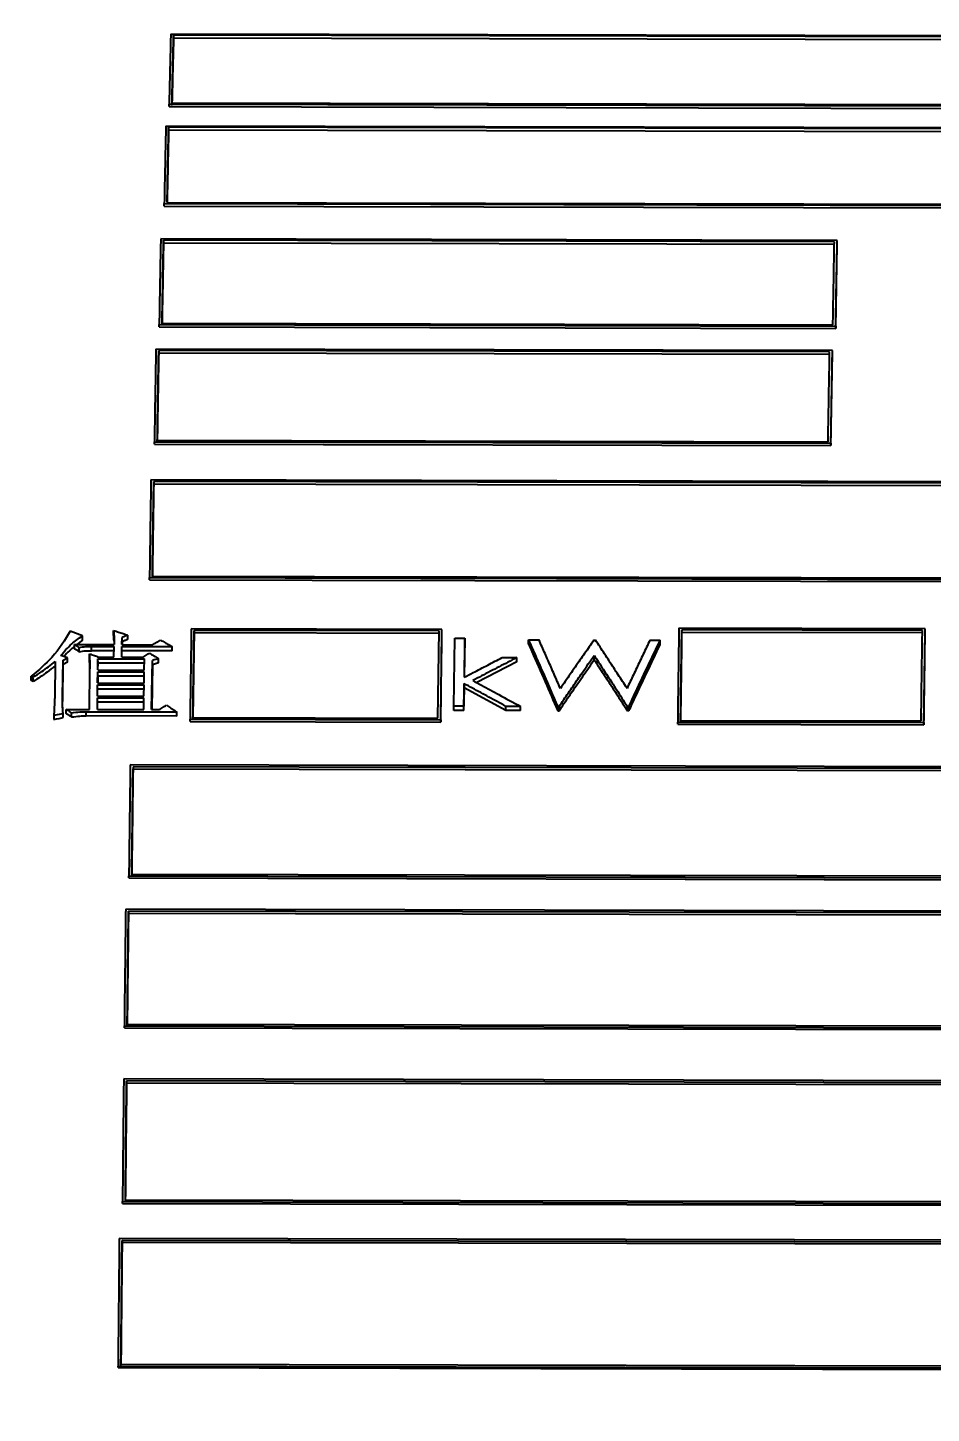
# Model space of a CAD drawing. Header units: millimetres. Extents: x 2454 to 4226, y 715 to 1968.
# Drawn here: x 2857.31 to 2871.71, y 1799.49 to 1821.59 of the extents above; entities that cross this region are included whole.
import ezdxf

# ---------------------------------------------------------------- set-up
doc = ezdxf.new("R2010")
doc.units = ezdxf.units.MM
doc.layers.add('标注', color=3, linetype='Continuous', lineweight=13)
doc.styles.add('SLDTEXTSTYLE1', font='txt.shx', dxfattribs={"width": 0.7, "bigfont": 'gbcbig.shx'})
doc.dimstyles.new('SLDDIMSTYLE12$0', dxfattribs={"dimtxt": 12, "dimasz": 10, "dimexe": 0, "dimexo": 0.0625, "dimgap": 0.875, "dimtad": 1, "dimdec": 1, "dimlfac": 1.8, "dimrnd": 1e-09, "dimzin": 12, "dimdsep": 46, "dimtxsty": 'SLDTEXTSTYLE1', "dimcen": 0.09, "dimdle": 8.16, "dimclrd": 3, "dimclre": 3, "dimadec": 0, "dimazin": 3, "dimtfac": 1, "dimtdec": 1, "dimtofl": 0, "dimtmove": 0, "dimatfit": 3, "dimfxl": 0, "dimfrac": 2, "dimtolj": 1, "dimlwd": 5, "dimlwe": 5, "dimarcsym": 0})

# ---------------------------------------------------------------- blocks, each defined once
blk = doc.blocks.new('*D56')
at = {"layer": 'Defpoints', "color": 0, "transparency": 16777216}
for p in [(3032.639, 1924.435), (3032.639, 1854.79), (2793.431, 1778.896)]:
    blk.add_point(p, dxfattribs=at)
at = {"layer": '标注', "color": 3, "linetype": 'Continuous', "lineweight": 5, "transparency": 16777216}
for p, q in [((3032.639, 1924.372), (3032.639, 1854.79)), ((2803.431, 1854.79), (3022.639, 1854.79))]:
    blk.add_line(p, q, dxfattribs=at)
at = {"layer": '标注', "color": 3, "lineweight": 5, "transparency": 16777216}
blk.add_line((2793.431, 1778.958), (2793.431, 1854.79), dxfattribs=at)
at = {"layer": '标注', "color": 3, "transparency": 16777216}
for points in [[(2803.431, 1856.457), (2803.431, 1853.123), (2793.431, 1854.79)], [(3022.639, 1856.457), (3022.639, 1853.123), (3032.639, 1854.79)]]:
    blk.add_solid(points, dxfattribs=at)
at = {"layer": '标注', "color": 0, "transparency": 16777216, "insert": (2913.035, 1869.379), "char_height": 12, "attachment_point": 5, "style": 'SLDTEXTSTYLE1'}
blk.add_mtext('\\A1;{\\H2.28571x;290}', dxfattribs=at)

msp = doc.modelspace()

# ---------------------------------------------------------------- linework, layer by layer
at = {"color": 7, "linetype": 'Continuous', "lineweight": 25}
for p, q in [((2879.374, 1821.446), (2859.591, 1821.489)), ((2879.329, 1821.43), (2859.635, 1821.473)), ((2859.635, 1821.431), (2859.635, 1821.473)), ((2859.635, 1821.431), (2879.329, 1821.388)), ((2859.565, 1820.375), (2879.348, 1820.332)), ((2859.565, 1820.334), (2859.565, 1820.375)), ((2859.565, 1820.334), (2879.349, 1820.291)), ((2859.61, 1820.393), (2879.304, 1820.35)), ((2879.296, 1819.981), (2859.512, 1820.024)), ((2879.25, 1819.962), (2859.557, 1820.005)), ((2859.557, 1819.965), (2859.557, 1820.005)), ((2859.557, 1819.965), (2879.25, 1819.922)), ((2859.487, 1818.787), (2879.27, 1818.744)), ((2859.487, 1818.748), (2859.487, 1818.787)), ((2859.487, 1818.748), (2879.27, 1818.705)), ((2859.532, 1818.807), (2879.226, 1818.764)), ((2870.215, 1818.2), (2859.431, 1818.223)), ((2870.169, 1818.18), (2859.475, 1818.203)), ((2859.475, 1818.164), (2859.475, 1818.203)), ((2859.475, 1818.164), (2870.169, 1818.141)), ((2870.19, 1816.797), (2870.215, 1818.161)), ((2870.215, 1818.161), (2870.215, 1818.2)), ((2859.406, 1816.858), (2870.19, 1816.834)), ((2859.406, 1816.82), (2859.406, 1816.858)), ((2859.406, 1816.82), (2870.19, 1816.797)), ((2859.451, 1816.879), (2870.145, 1816.856)), ((2870.138, 1816.444), (2859.354, 1816.467)), ((2870.093, 1816.422), (2859.399, 1816.445)), ((2859.399, 1816.407), (2859.399, 1816.445)), ((2859.399, 1816.407), (2870.093, 1816.384)), ((2870.114, 1814.929), (2870.138, 1816.407)), ((2870.138, 1816.407), (2870.138, 1816.444)), ((2859.329, 1814.989), (2870.113, 1814.965)), ((2859.33, 1814.953), (2859.329, 1814.989)), ((2859.375, 1815.012), (2870.069, 1814.989)), ((2859.33, 1814.953), (2870.114, 1814.929)), ((2879.194, 1814.337), (2859.275, 1814.38)), ((2879.148, 1814.313), (2859.319, 1814.356)), ((2859.32, 1814.32), (2859.319, 1814.356)), ((2859.32, 1814.32), (2879.148, 1814.276)), ((2859.252, 1812.822), (2879.17, 1812.779)), ((2859.252, 1812.787), (2859.252, 1812.822)), ((2859.252, 1812.787), (2879.17, 1812.744)), ((2859.297, 1812.847), (2879.126, 1812.804)), ((2858.182, 1811.896), (2857.989, 1811.97)), ((2858.183, 1811.827), (2858.182, 1811.896)), ((2858.68, 1811.91), (2858.68, 1811.979)), ((2858.813, 1811.753), (2858.815, 1811.866)), ((2863.914, 1811.997), (2859.918, 1812.006)), ((2859.962, 1811.98), (2859.943, 1810.589)), ((2863.869, 1811.971), (2859.962, 1811.98)), ((2859.963, 1811.945), (2859.962, 1811.98)), ((2859.963, 1811.945), (2863.869, 1811.937)), ((2863.85, 1810.581), (2863.869, 1811.971)), ((2863.895, 1810.519), (2863.914, 1811.962)), ((2863.914, 1811.963), (2863.914, 1811.997)), ((2871.617, 1812.007), (2867.691, 1812.015)), ((2871.572, 1811.981), (2867.735, 1811.989)), ((2867.736, 1811.954), (2867.735, 1811.989)), ((2867.736, 1811.954), (2871.572, 1811.946)), ((2871.597, 1810.476), (2871.617, 1811.972)), ((2858.054, 1811.755), (2858.687, 1811.753)), ((2858.054, 1811.686), (2858.054, 1811.755)), ((2858.183, 1811.827), (2858.095, 1811.754)), ((2858.132, 1811.641), (2858.131, 1811.709)), ((2858.326, 1811.726), (2858.686, 1811.725)), ((2858.327, 1811.657), (2858.326, 1811.726)), ((2858.685, 1811.656), (2858.327, 1811.657)), ((2858.684, 1811.554), (2858.686, 1811.725)), ((2858.81, 1811.554), (2858.813, 1811.725)), ((2858.812, 1811.554), (2858.813, 1811.656)), ((2858.813, 1811.753), (2859.3, 1811.752)), ((2858.813, 1811.725), (2859.611, 1811.723)), ((2858.813, 1811.656), (2858.813, 1811.725)), ((2859.612, 1811.654), (2858.813, 1811.656)), ((2858.815, 1811.797), (2858.815, 1811.753)), ((2864.102, 1810.77), (2864.117, 1811.858)), ((2864.117, 1811.858), (2864.278, 1811.858)), ((2864.278, 1811.858), (2864.27, 1811.233)), ((2864.271, 1811.234), (2864.279, 1811.789)), ((2865.293, 1811.829), (2865.46, 1811.828)), ((2866.336, 1811.827), (2866.36, 1811.827)), ((2867.228, 1811.825), (2867.393, 1811.824)), ((2867.394, 1811.756), (2867.393, 1811.824)), ((2857.748, 1811.482), (2857.741, 1810.906)), ((2857.944, 1811.544), (2857.837, 1811.579)), ((2857.867, 1810.929), (2857.875, 1811.505)), ((2857.868, 1810.862), (2857.876, 1811.436)), ((2857.875, 1811.505), (2857.944, 1811.544)), ((2857.944, 1811.476), (2857.876, 1811.436)), ((2858.297, 1811.542), (2858.296, 1811.564)), ((2858.428, 1811.349), (2858.43, 1811.526)), ((2858.429, 1811.349), (2858.431, 1811.458)), ((2858.43, 1811.526), (2859.17, 1811.525)), ((2858.431, 1811.458), (2858.43, 1811.526)), ((2859.169, 1811.456), (2858.431, 1811.458)), ((2858.441, 1811.555), (2858.684, 1811.554)), ((2858.81, 1811.554), (2859.151, 1811.553)), ((2859.168, 1811.347), (2859.17, 1811.525)), ((2859.286, 1810.717), (2859.297, 1811.502)), ((2859.297, 1811.433), (2859.287, 1810.717)), ((2865.105, 1811.478), (2864.469, 1811.147)), ((2864.873, 1811.547), (2865.105, 1811.547)), ((2865.105, 1811.478), (2865.105, 1811.547)), ((2866.34, 1811.511), (2866.34, 1811.58)), ((2857.365, 1811.248), (2857.394, 1811.231)), ((2857.366, 1811.18), (2857.365, 1811.248)), ((2858.293, 1810.719), (2858.302, 1811.366)), ((2858.425, 1811.142), (2858.428, 1811.32)), ((2858.428, 1811.252), (2858.427, 1811.142)), ((2858.428, 1811.349), (2859.168, 1811.347)), ((2858.428, 1811.32), (2859.167, 1811.319)), ((2858.428, 1811.252), (2858.428, 1811.32)), ((2859.167, 1811.251), (2858.428, 1811.252)), ((2859.165, 1811.14), (2859.167, 1811.319)), ((2857.395, 1811.163), (2857.366, 1811.18)), ((2858.422, 1810.934), (2858.425, 1811.113)), ((2858.424, 1810.934), (2858.425, 1811.045)), ((2858.425, 1811.142), (2859.165, 1811.14)), ((2858.425, 1811.113), (2859.165, 1811.111)), ((2858.425, 1811.045), (2858.425, 1811.113)), ((2859.164, 1811.044), (2858.425, 1811.045)), ((2859.162, 1810.932), (2859.165, 1811.111)), ((2864.268, 1811.131), (2864.264, 1810.77)), ((2864.264, 1810.703), (2864.269, 1811.063)), ((2864.932, 1810.701), (2864.269, 1811.063)), ((2857.868, 1810.862), (2857.867, 1810.929)), ((2857.867, 1810.821), (2857.868, 1810.862)), ((2858.42, 1810.719), (2858.422, 1810.905)), ((2858.421, 1810.719), (2858.422, 1810.837)), ((2858.422, 1810.934), (2859.162, 1810.932)), ((2858.422, 1810.905), (2859.162, 1810.903)), ((2858.422, 1810.837), (2858.422, 1810.905)), ((2859.161, 1810.836), (2858.422, 1810.837)), ((2859.159, 1810.717), (2859.162, 1810.903)), ((2864.264, 1810.77), (2864.102, 1810.77)), ((2864.103, 1810.703), (2864.102, 1810.77)), ((2864.264, 1810.703), (2864.264, 1810.77)), ((2865.164, 1810.768), (2864.932, 1810.769)), ((2865.781, 1810.767), (2865.758, 1810.767)), ((2865.781, 1810.767), (2865.781, 1810.7)), ((2866.894, 1810.764), (2866.87, 1810.764)), ((2866.894, 1810.764), (2866.894, 1810.697)), ((2857.727, 1810.627), (2857.874, 1810.656)), ((2857.727, 1810.627), (2857.728, 1810.56)), ((2857.923, 1810.72), (2858.293, 1810.719)), ((2857.924, 1810.653), (2857.923, 1810.72)), ((2858.01, 1810.6), (2858.01, 1810.667)), ((2858.244, 1810.684), (2859.685, 1810.681)), ((2858.244, 1810.617), (2858.244, 1810.684)), ((2859.685, 1810.614), (2858.244, 1810.617)), ((2858.42, 1810.719), (2859.159, 1810.717)), ((2859.286, 1810.717), (2859.403, 1810.717)), ((2859.898, 1810.529), (2859.898, 1810.562)), ((2859.898, 1810.562), (2863.895, 1810.553)), ((2859.943, 1810.589), (2863.85, 1810.581)), ((2864.264, 1810.703), (2864.103, 1810.703)), ((2865.164, 1810.701), (2864.932, 1810.701)), ((2865.758, 1810.7), (2865.781, 1810.7)), ((2866.894, 1810.697), (2866.871, 1810.697)), ((2867.716, 1810.545), (2871.552, 1810.537)), ((2859.898, 1810.528), (2863.895, 1810.519)), ((2867.671, 1810.485), (2867.671, 1810.518)), ((2867.671, 1810.518), (2871.597, 1810.51)), ((2867.671, 1810.484), (2871.597, 1810.476)), ((2871.597, 1810.51), (2871.597, 1810.476)), ((2878.864, 1809.791), (2858.945, 1809.834)), ((2878.818, 1809.763), (2858.99, 1809.806)), ((2858.99, 1809.806), (2858.99, 1809.773)), ((2858.99, 1809.773), (2878.819, 1809.73)), ((2858.923, 1808.064), (2878.842, 1808.021)), ((2858.923, 1808.033), (2858.923, 1808.064)), ((2858.923, 1808.032), (2878.842, 1807.989)), ((2858.968, 1808.093), (2878.797, 1808.05)), ((2878.79, 1807.489), (2858.872, 1807.532)), ((2878.745, 1807.46), (2858.916, 1807.503)), ((2858.917, 1807.472), (2858.916, 1807.503)), ((2858.917, 1807.472), (2878.745, 1807.429)), ((2858.896, 1805.702), (2878.725, 1805.659)), ((2858.851, 1805.672), (2878.769, 1805.629)), ((2858.851, 1805.642), (2858.851, 1805.672)), ((2858.851, 1805.642), (2878.769, 1805.599)), ((2878.76, 1804.783), (2858.841, 1804.826)), ((2878.715, 1804.752), (2858.886, 1804.795)), ((2858.886, 1804.766), (2858.886, 1804.795)), ((2858.886, 1804.766), (2878.715, 1804.723)), ((2858.821, 1802.87), (2878.74, 1802.827)), ((2858.821, 1802.842), (2858.821, 1802.87)), ((2858.821, 1802.842), (2878.74, 1802.799)), ((2858.866, 1802.901), (2878.695, 1802.858)), ((2878.689, 1802.241), (2858.77, 1802.284)), ((2878.643, 1802.21), (2858.815, 1802.252)), ((2858.815, 1802.225), (2858.815, 1802.252)), ((2858.815, 1802.225), (2878.644, 1802.182)), ((2858.751, 1800.248), (2878.669, 1800.205)), ((2858.751, 1800.222), (2858.751, 1800.248)), ((2858.751, 1800.222), (2878.669, 1800.178)), ((2858.796, 1800.28), (2878.625, 1800.238))]:
    msp.add_line(p, q, dxfattribs=at)
at = {"color": 7, "linetype": 'Continuous', "lineweight": 25, "flags": 128}
for points in [[(2870.19, 1816.834), (2870.19, 1816.813), (2870.19, 1816.797)], [(2870.113, 1814.965), (2870.114, 1814.945), (2870.114, 1814.929)], [(2858.815, 1811.797), (2858.815, 1811.836), (2858.815, 1811.866)], [(2858.903, 1811.906), (2858.903, 1811.867), (2858.903, 1811.837)], [(2871.617, 1811.972), (2871.617, 1811.991), (2871.617, 1812.007)], [(2859.612, 1811.654), (2859.611, 1811.693), (2859.611, 1811.723)], [(2864.279, 1811.789), (2864.279, 1811.828), (2864.278, 1811.858)], [(2865.294, 1811.76), (2865.294, 1811.799), (2865.293, 1811.829)], [(2857.876, 1811.436), (2857.875, 1811.475), (2857.875, 1811.505)], [(2857.944, 1811.476), (2857.944, 1811.514), (2857.944, 1811.544)], [(2858.296, 1811.538), (2858.295, 1811.576), (2858.295, 1811.606)], [(2859.394, 1811.53), (2859.353, 1811.518), (2859.325, 1811.51), (2859.297, 1811.502)], [(2859.297, 1811.433), (2859.297, 1811.472), (2859.297, 1811.502)], [(2859.395, 1811.462), (2859.346, 1811.447), (2859.297, 1811.433)], [(2859.395, 1811.462), (2859.394, 1811.5), (2859.394, 1811.53)], [(2857.395, 1811.163), (2857.395, 1811.201), (2857.394, 1811.231)], [(2864.269, 1811.063), (2864.269, 1811.101), (2864.268, 1811.131)], [(2864.932, 1810.701), (2864.932, 1810.739), (2864.932, 1810.769)], [(2865.164, 1810.701), (2865.164, 1810.739), (2865.164, 1810.768)], [(2865.758, 1810.7), (2865.758, 1810.737), (2865.758, 1810.767)], [(2866.871, 1810.697), (2866.871, 1810.735), (2866.87, 1810.764)], [(2857.728, 1810.56), (2857.771, 1810.568), (2857.814, 1810.577), (2857.874, 1810.589)], [(2857.874, 1810.589), (2857.874, 1810.626), (2857.874, 1810.656)], [(2859.685, 1810.614), (2859.685, 1810.651), (2859.685, 1810.681)], [(2863.895, 1810.553), (2863.895, 1810.535), (2863.895, 1810.52)]]:
    msp.add_lwpolyline(points, dxfattribs=at)
at = {"color": 7, "linetype": 'Continuous', "lineweight": 25}
for points, knots in [([(2859.591, 1821.489), (2859.588, 1821.382), (2859.583, 1821.166), (2859.574, 1820.797), (2859.568, 1820.528), (2859.565, 1820.375)], [0, 0, 0, 0, 0.300096, 0.600192, 1, 1, 1, 1]), ([(2859.635, 1821.473), (2859.633, 1821.365), (2859.627, 1821.149), (2859.619, 1820.791), (2859.613, 1820.534), (2859.61, 1820.393)], [0, 0, 0, 0, 0.309678, 0.619356, 1, 1, 1, 1]), ([(2859.61, 1820.352), (2859.615, 1820.56), (2859.623, 1820.93), (2859.632, 1821.278), (2859.635, 1821.431)], [0, 0, 0, 0, 0.559999, 1, 1, 1, 1]), ([(2859.512, 1820.024), (2859.51, 1819.904), (2859.504, 1819.664), (2859.496, 1819.253), (2859.49, 1818.957), (2859.487, 1818.787)], [0, 0, 0, 0, 0.3000961, 0.6001923, 1, 1, 1, 1]), ([(2859.557, 1820.005), (2859.554, 1819.885), (2859.549, 1819.645), (2859.541, 1819.247), (2859.535, 1818.963), (2859.532, 1818.807)], [0, 0, 0, 0, 0.309678, 0.619356, 1, 1, 1, 1]), ([(2859.533, 1818.807), (2859.537, 1819.023), (2859.545, 1819.419), (2859.553, 1819.795), (2859.557, 1819.965)], [0, 0, 0, 0, 0.54534, 1, 1, 1, 1]), ([(2859.431, 1818.223), (2859.428, 1818.091), (2859.423, 1817.825), (2859.415, 1817.371), (2859.409, 1817.044), (2859.406, 1816.858)], [0, 0, 0, 0, 0.300096, 0.600192, 1, 1, 1, 1]), ([(2859.475, 1818.203), (2859.473, 1818.07), (2859.468, 1817.804), (2859.46, 1817.363), (2859.454, 1817.051), (2859.451, 1816.879)], [0, 0, 0, 0, 0.309691, 0.619383, 1, 1, 1, 1]), ([(2859.451, 1816.841), (2859.456, 1817.094), (2859.464, 1817.544), (2859.472, 1817.975), (2859.475, 1818.164)], [0, 0, 0, 0, 0.559999, 1, 1, 1, 1]), ([(2870.145, 1816.856), (2870.148, 1816.996), (2870.153, 1817.276), (2870.161, 1817.719), (2870.166, 1818.016), (2870.169, 1818.18)], [0, 0, 0, 0, 0.309692, 0.619383, 1, 1, 1, 1]), ([(2870.19, 1816.834), (2870.192, 1816.974), (2870.197, 1817.255), (2870.205, 1817.712), (2870.211, 1818.023), (2870.215, 1818.2)], [0, 0, 0, 0, 0.300096, 0.600193, 1, 1, 1, 1]), ([(2859.354, 1816.467), (2859.351, 1816.323), (2859.347, 1816.034), (2859.338, 1815.543), (2859.333, 1815.19), (2859.329, 1814.989)], [0, 0, 0, 0, 0.300096, 0.600192, 1, 1, 1, 1]), ([(2859.399, 1816.445), (2859.396, 1816.3), (2859.391, 1816.011), (2859.383, 1815.535), (2859.378, 1815.198), (2859.375, 1815.012)], [0, 0, 0, 0, 0.309691, 0.619383, 1, 1, 1, 1]), ([(2859.375, 1814.976), (2859.379, 1815.248), (2859.387, 1815.735), (2859.395, 1816.202), (2859.399, 1816.407)], [0, 0, 0, 0, 0.5599991, 1, 1, 1, 1]), ([(2870.069, 1814.989), (2870.071, 1815.14), (2870.076, 1815.443), (2870.084, 1815.921), (2870.09, 1816.244), (2870.093, 1816.422)], [0, 0, 0, 0, 0.309692, 0.619383, 1, 1, 1, 1]), ([(2870.113, 1814.965), (2870.116, 1815.117), (2870.121, 1815.42), (2870.129, 1815.914), (2870.135, 1816.251), (2870.138, 1816.444)], [0, 0, 0, 0, 0.300096, 0.600193, 1, 1, 1, 1]), ([(2859.275, 1814.38), (2859.273, 1814.227), (2859.268, 1813.922), (2859.26, 1813.404), (2859.255, 1813.034), (2859.252, 1812.822)], [0, 0, 0, 0, 0.300091, 0.600183, 1, 1, 1, 1]), ([(2859.319, 1814.356), (2859.317, 1814.203), (2859.312, 1813.898), (2859.305, 1813.396), (2859.3, 1813.042), (2859.297, 1812.847)], [0, 0, 0, 0, 0.3099313, 0.6198626, 1, 1, 1, 1]), ([(2859.297, 1812.812), (2859.301, 1813.099), (2859.309, 1813.61), (2859.316, 1814.103), (2859.32, 1814.32)], [0, 0, 0, 0, 0.559999, 1, 1, 1, 1]), ([(2857.989, 1811.97), (2857.902, 1811.826), (2857.745, 1811.568), (2857.482, 1811.346), (2857.365, 1811.248)], [0, 0, 0, 0, 0.555785, 1, 1, 1, 1]), ([(2857.837, 1811.579), (2857.892, 1811.643), (2857.989, 1811.757), (2858.123, 1811.853), (2858.182, 1811.896)], [0, 0, 0, 0, 0.55806, 1, 1, 1, 1]), ([(2858.68, 1811.979), (2858.682, 1811.959), (2858.685, 1811.918), (2858.687, 1811.842), (2858.687, 1811.788), (2858.687, 1811.753)], [0, 0, 0, 0, 0.273063, 0.546143, 1, 1, 1, 1]), ([(2858.68, 1811.979), (2858.707, 1811.971), (2858.757, 1811.954), (2858.831, 1811.929), (2858.879, 1811.913), (2858.903, 1811.906)], [0, 0, 0, 0, 0.358308, 0.679154, 1, 1, 1, 1]), ([(2858.686, 1811.809), (2858.686, 1811.809), (2858.686, 1811.843), (2858.683, 1811.877), (2858.68, 1811.91)], [0, 0, 0, 0, 0.008034, 1, 1, 1, 1]), ([(2858.903, 1811.906), (2858.891, 1811.9), (2858.87, 1811.891), (2858.84, 1811.878), (2858.823, 1811.87), (2858.815, 1811.866)], [0, 0, 0, 0, 0.420865, 0.710433, 1, 1, 1, 1]), ([(2859.918, 1812.006), (2859.916, 1811.864), (2859.912, 1811.58), (2859.905, 1811.099), (2859.901, 1810.757), (2859.898, 1810.562)], [0, 0, 0, 0, 0.300068, 0.600137, 1, 1, 1, 1]), ([(2859.944, 1810.556), (2859.947, 1810.818), (2859.953, 1811.288), (2859.96, 1811.744), (2859.963, 1811.945)], [0, 0, 0, 0, 0.559998, 1, 1, 1, 1]), ([(2863.895, 1810.553), (2863.897, 1810.7), (2863.9, 1810.994), (2863.907, 1811.476), (2863.912, 1811.808), (2863.914, 1811.997)], [0, 0, 0, 0, 0.300068, 0.600137, 1, 1, 1, 1]), ([(2867.691, 1812.015), (2867.689, 1811.868), (2867.685, 1811.573), (2867.678, 1811.075), (2867.673, 1810.721), (2867.671, 1810.518)], [0, 0, 0, 0, 0.300073, 0.600147, 1, 1, 1, 1]), ([(2867.735, 1811.989), (2867.733, 1811.842), (2867.729, 1811.531), (2867.723, 1811.05), (2867.718, 1810.714), (2867.716, 1810.545)], [0, 0, 0, 0, 0.311087, 0.65552, 1, 1, 1, 1]), ([(2867.716, 1810.512), (2867.72, 1810.785), (2867.726, 1811.272), (2867.733, 1811.746), (2867.736, 1811.954)], [0, 0, 0, 0, 0.559998, 1, 1, 1, 1]), ([(2871.552, 1810.537), (2871.554, 1810.689), (2871.558, 1811.009), (2871.565, 1811.491), (2871.569, 1811.817), (2871.572, 1811.981)], [0, 0, 0, 0, 0.311087, 0.65552, 1, 1, 1, 1]), ([(2871.597, 1810.51), (2871.599, 1810.662), (2871.603, 1810.966), (2871.61, 1811.466), (2871.614, 1811.81), (2871.617, 1812.007)], [0, 0, 0, 0, 0.300074, 0.600147, 1, 1, 1, 1]), ([(2858.054, 1811.721), (2858.027, 1811.7), (2857.964, 1811.65), (2857.915, 1811.595), (2857.887, 1811.563)], [0, 0, 0, 0, 0.429917, 1, 1, 1, 1]), ([(2858.131, 1811.709), (2858.12, 1811.716), (2858.102, 1811.726), (2858.076, 1811.742), (2858.061, 1811.75), (2858.054, 1811.755)], [0, 0, 0, 0, 0.429625, 0.714813, 1, 1, 1, 1]), ([(2858.132, 1811.641), (2858.119, 1811.648), (2858.093, 1811.663), (2858.067, 1811.678), (2858.054, 1811.686)], [0, 0, 0, 0, 0.499999, 1, 1, 1, 1]), ([(2858.131, 1811.709), (2858.167, 1811.715), (2858.231, 1811.725), (2858.297, 1811.725), (2858.326, 1811.726)], [0, 0, 0, 0, 0.558776, 1, 1, 1, 1]), ([(2858.132, 1811.641), (2858.167, 1811.646), (2858.232, 1811.656), (2858.297, 1811.657), (2858.327, 1811.657)], [0, 0, 0, 0, 0.5587637, 1, 1, 1, 1]), ([(2858.903, 1811.837), (2858.889, 1811.83), (2858.859, 1811.817), (2858.83, 1811.804), (2858.815, 1811.797)], [0, 0, 0, 0, 0.499999, 1, 1, 1, 1]), ([(2859.3, 1811.752), (2859.311, 1811.758), (2859.334, 1811.771), (2859.376, 1811.796), (2859.408, 1811.814), (2859.428, 1811.825)], [0, 0, 0, 0, 0.264388, 0.528776, 1, 1, 1, 1]), ([(2859.428, 1811.825), (2859.45, 1811.813), (2859.492, 1811.789), (2859.553, 1811.755), (2859.592, 1811.734), (2859.611, 1811.723)], [0, 0, 0, 0, 0.370375, 0.685187, 1, 1, 1, 1]), ([(2865.293, 1811.829), (2865.31, 1811.792), (2865.392, 1811.605), (2865.547, 1811.253), (2865.685, 1810.934), (2865.758, 1810.767)], [0, 0, 0, 0, 0.10664, 0.533207, 1, 1, 1, 1]), ([(2865.294, 1811.76), (2865.311, 1811.721), (2865.399, 1811.522), (2865.554, 1811.171), (2865.691, 1810.854), (2865.758, 1810.7)], [0, 0, 0, 0, 0.113656, 0.568286, 1, 1, 1, 1]), ([(2865.802, 1811.053), (2865.785, 1811.091), (2865.736, 1811.204), (2865.654, 1811.391), (2865.557, 1811.612), (2865.492, 1811.756), (2865.46, 1811.828)], [0, 0, 0, 0, 0.145373, 0.43612, 0.718057, 1, 1, 1, 1]), ([(2866.336, 1811.827), (2866.312, 1811.791), (2866.238, 1811.685), (2866.111, 1811.503), (2865.958, 1811.281), (2865.854, 1811.129), (2865.802, 1811.053)], [0, 0, 0, 0, 0.138729, 0.416188, 0.708091, 1, 1, 1, 1]), ([(2866.864, 1811.056), (2866.84, 1811.092), (2866.77, 1811.201), (2866.65, 1811.384), (2866.506, 1811.605), (2866.409, 1811.753), (2866.36, 1811.827)], [0, 0, 0, 0, 0.1399506, 0.4198522, 0.7099227, 1, 1, 1, 1]), ([(2867.228, 1811.825), (2867.21, 1811.788), (2867.157, 1811.676), (2867.07, 1811.493), (2866.966, 1811.273), (2866.898, 1811.128), (2866.864, 1811.056)], [0, 0, 0, 0, 0.14623, 0.438692, 0.719343, 1, 1, 1, 1]), ([(2866.894, 1810.764), (2866.911, 1810.803), (2867, 1810.993), (2867.167, 1811.349), (2867.315, 1811.661), (2867.393, 1811.824)], [0, 0, 0, 0, 0.106524, 0.532626, 1, 1, 1, 1]), ([(2866.894, 1810.697), (2866.913, 1810.738), (2867.007, 1810.941), (2867.174, 1811.295), (2867.322, 1811.605), (2867.394, 1811.756)], [0, 0, 0, 0, 0.113529, 0.567651, 1, 1, 1, 1]), ([(2857.394, 1811.231), (2857.442, 1811.261), (2857.527, 1811.316), (2857.643, 1811.401), (2857.713, 1811.455), (2857.748, 1811.482)], [0, 0, 0, 0, 0.377432, 0.688543, 1, 1, 1, 1]), ([(2858.295, 1811.606), (2858.296, 1811.577), (2858.297, 1811.523), (2858.3, 1811.443), (2858.301, 1811.392), (2858.302, 1811.366)], [0, 0, 0, 0, 0.363225, 0.681612, 1, 1, 1, 1]), ([(2858.295, 1811.606), (2858.308, 1811.602), (2858.335, 1811.592), (2858.383, 1811.575), (2858.418, 1811.563), (2858.441, 1811.555)], [0, 0, 0, 0, 0.271194, 0.542387, 1, 1, 1, 1]), ([(2858.301, 1811.332), (2858.301, 1811.35), (2858.3, 1811.394), (2858.298, 1811.462), (2858.296, 1811.513), (2858.296, 1811.538)], [0, 0, 0, 0, 0.264853, 0.632426, 1, 1, 1, 1]), ([(2859.151, 1811.553), (2859.162, 1811.56), (2859.184, 1811.574), (2859.216, 1811.595), (2859.238, 1811.609), (2859.249, 1811.616)], [0, 0, 0, 0, 0.3286238, 0.6643119, 1, 1, 1, 1]), ([(2859.249, 1811.616), (2859.274, 1811.601), (2859.31, 1811.58), (2859.358, 1811.551), (2859.382, 1811.537), (2859.394, 1811.53)], [0, 0, 0, 0, 0.5, 0.75, 1, 1, 1, 1]), ([(2864.27, 1811.233), (2864.317, 1811.258), (2864.441, 1811.322), (2864.642, 1811.427), (2864.796, 1811.507), (2864.873, 1811.547)], [0, 0, 0, 0, 0.234136, 0.617067, 1, 1, 1, 1]), ([(2865.105, 1811.547), (2865.058, 1811.522), (2864.918, 1811.449), (2864.685, 1811.328), (2864.498, 1811.23), (2864.405, 1811.181)], [0, 0, 0, 0, 0.201727, 0.600863, 1, 1, 1, 1]), ([(2865.781, 1810.767), (2865.806, 1810.803), (2865.88, 1810.912), (2866.004, 1811.093), (2866.165, 1811.328), (2866.277, 1811.49), (2866.34, 1811.58)], [0, 0, 0, 0, 0.132957, 0.398873, 0.664788, 1, 1, 1, 1]), ([(2865.781, 1810.7), (2865.807, 1810.737), (2865.884, 1810.851), (2866.016, 1811.043), (2866.177, 1811.276), (2866.286, 1811.433), (2866.34, 1811.511)], [0, 0, 0, 0, 0.138449, 0.415348, 0.70767, 1, 1, 1, 1]), ([(2866.34, 1811.58), (2866.363, 1811.544), (2866.434, 1811.436), (2866.552, 1811.256), (2866.705, 1811.021), (2866.811, 1810.856), (2866.87, 1810.764)], [0, 0, 0, 0, 0.133213, 0.399641, 0.666069, 1, 1, 1, 1]), ([(2866.34, 1811.511), (2866.365, 1811.474), (2866.438, 1811.362), (2866.564, 1811.171), (2866.716, 1810.937), (2866.819, 1810.777), (2866.871, 1810.697)], [0, 0, 0, 0, 0.138717, 0.416151, 0.708072, 1, 1, 1, 1]), ([(2857.749, 1811.414), (2857.707, 1811.381), (2857.63, 1811.321), (2857.512, 1811.238), (2857.434, 1811.188), (2857.395, 1811.163)], [0, 0, 0, 0, 0.373942, 0.686687, 1, 1, 1, 1]), ([(2864.932, 1810.769), (2864.886, 1810.794), (2864.752, 1810.867), (2864.531, 1810.988), (2864.356, 1811.083), (2864.268, 1811.131)], [0, 0, 0, 0, 0.208753, 0.604376, 1, 1, 1, 1]), ([(2864.405, 1811.181), (2864.452, 1811.156), (2864.59, 1811.081), (2864.843, 1810.944), (2865.049, 1810.831), (2865.164, 1810.768)], [0, 0, 0, 0, 0.182688, 0.548063, 1, 1, 1, 1]), ([(2857.741, 1810.906), (2857.739, 1810.872), (2857.736, 1810.809), (2857.731, 1810.715), (2857.729, 1810.656), (2857.727, 1810.627)], [0, 0, 0, 0, 0.367965, 0.683982, 1, 1, 1, 1]), ([(2857.874, 1810.656), (2857.871, 1810.689), (2857.866, 1810.752), (2857.866, 1810.843), (2857.867, 1810.901), (2857.867, 1810.929)], [0, 0, 0, 0, 0.369623, 0.684745, 1, 1, 1, 1]), ([(2857.869, 1810.725), (2857.868, 1810.739), (2857.867, 1810.766), (2857.867, 1810.797), (2857.867, 1810.813), (2857.867, 1810.819), (2857.867, 1810.82), (2857.867, 1810.821)], [0, 0, 0, 0, 0.326967, 0.616965, 0.771372, 0.840437, 1, 1, 1, 1]), ([(2859.403, 1810.717), (2859.414, 1810.723), (2859.437, 1810.737), (2859.476, 1810.76), (2859.504, 1810.776), (2859.521, 1810.786)], [0, 0, 0, 0, 0.28642, 0.572841, 1, 1, 1, 1]), ([(2859.521, 1810.786), (2859.542, 1810.772), (2859.58, 1810.748), (2859.635, 1810.713), (2859.668, 1810.692), (2859.685, 1810.681)], [0, 0, 0, 0, 0.393832, 0.696916, 1, 1, 1, 1]), ([(2858.01, 1810.667), (2857.999, 1810.674), (2857.979, 1810.686), (2857.95, 1810.703), (2857.932, 1810.714), (2857.923, 1810.72)], [0, 0, 0, 0, 0.3818891, 0.6909445, 1, 1, 1, 1]), ([(2858.01, 1810.6), (2857.996, 1810.609), (2857.967, 1810.626), (2857.938, 1810.644), (2857.924, 1810.653)], [0, 0, 0, 0, 0.5, 1, 1, 1, 1]), ([(2858.01, 1810.667), (2858.053, 1810.673), (2858.131, 1810.683), (2858.209, 1810.684), (2858.244, 1810.684)], [0, 0, 0, 0, 0.559159, 1, 1, 1, 1]), ([(2858.01, 1810.6), (2858.054, 1810.606), (2858.131, 1810.616), (2858.21, 1810.617), (2858.244, 1810.617)], [0, 0, 0, 0, 0.559151, 1, 1, 1, 1]), ([(2858.945, 1809.834), (2858.943, 1809.66), (2858.938, 1809.312), (2858.931, 1808.723), (2858.926, 1808.304), (2858.923, 1808.064)], [0, 0, 0, 0, 0.3000913, 0.6001826, 1, 1, 1, 1]), ([(2858.99, 1809.806), (2858.987, 1809.632), (2858.983, 1809.284), (2858.976, 1808.714), (2858.971, 1808.313), (2858.968, 1808.093)], [0, 0, 0, 0, 0.309931, 0.619863, 1, 1, 1, 1]), ([(2858.969, 1808.061), (2858.973, 1808.385), (2858.98, 1808.964), (2858.987, 1809.526), (2858.99, 1809.773)], [0, 0, 0, 0, 0.559999, 1, 1, 1, 1]), ([(2858.872, 1807.532), (2858.87, 1807.349), (2858.865, 1806.982), (2858.858, 1806.363), (2858.853, 1805.923), (2858.851, 1805.672)], [0, 0, 0, 0, 0.300091, 0.600183, 1, 1, 1, 1]), ([(2858.916, 1807.503), (2858.914, 1807.32), (2858.91, 1806.953), (2858.903, 1806.353), (2858.898, 1805.933), (2858.896, 1805.702)], [0, 0, 0, 0, 0.309931, 0.619863, 1, 1, 1, 1]), ([(2858.896, 1805.672), (2858.9, 1806.012), (2858.907, 1806.62), (2858.914, 1807.211), (2858.917, 1807.472)], [0, 0, 0, 0, 0.559999, 1, 1, 1, 1]), ([(2858.841, 1804.826), (2858.839, 1804.633), (2858.835, 1804.247), (2858.828, 1803.596), (2858.824, 1803.134), (2858.821, 1802.87)], [0, 0, 0, 0, 0.300091, 0.600183, 1, 1, 1, 1]), ([(2858.886, 1804.795), (2858.884, 1804.602), (2858.88, 1804.216), (2858.873, 1803.585), (2858.869, 1803.144), (2858.866, 1802.901)], [0, 0, 0, 0, 0.309931, 0.619863, 1, 1, 1, 1]), ([(2858.867, 1802.873), (2858.87, 1803.231), (2858.877, 1803.869), (2858.883, 1804.492), (2858.886, 1804.766)], [0, 0, 0, 0, 0.559999, 1, 1, 1, 1]), ([(2858.77, 1802.284), (2858.768, 1802.083), (2858.764, 1801.681), (2858.758, 1801.003), (2858.753, 1800.522), (2858.751, 1800.248)], [0, 0, 0, 0, 0.300091, 0.600183, 1, 1, 1, 1]), ([(2858.815, 1802.252), (2858.813, 1802.051), (2858.809, 1801.648), (2858.802, 1800.992), (2858.798, 1800.533), (2858.796, 1800.28)], [0, 0, 0, 0, 0.309931, 0.619863, 1, 1, 1, 1]), ([(2858.796, 1800.254), (2858.8, 1800.626), (2858.806, 1801.289), (2858.812, 1801.939), (2858.815, 1802.225)], [0, 0, 0, 0, 0.559999, 1, 1, 1, 1])]:
    msp.add_open_spline(points, degree=3, knots=knots, dxfattribs=at)

# ---------------------------------------------------------------- dimensions: what is measured, and where the dimension line sits
at = {"layer": '标注'}
dim = msp.add_linear_dim(base=(3032.639, 1854.79), p1=(2793.431, 1778.896), p2=(3032.639, 1924.435), text='{\\H2.28571x;290}', dimstyle='SLDDIMSTYLE12$0', override={"dimtdec": 3, "dimtzin": 0}, dxfattribs=at)
dim.commit()
dim.dimension.update_dxf_attribs({"geometry": '*D56', "text_midpoint": (2913.035, 1854.79), "dimtype": 160})

doc.saveas('drawing.dxf')
